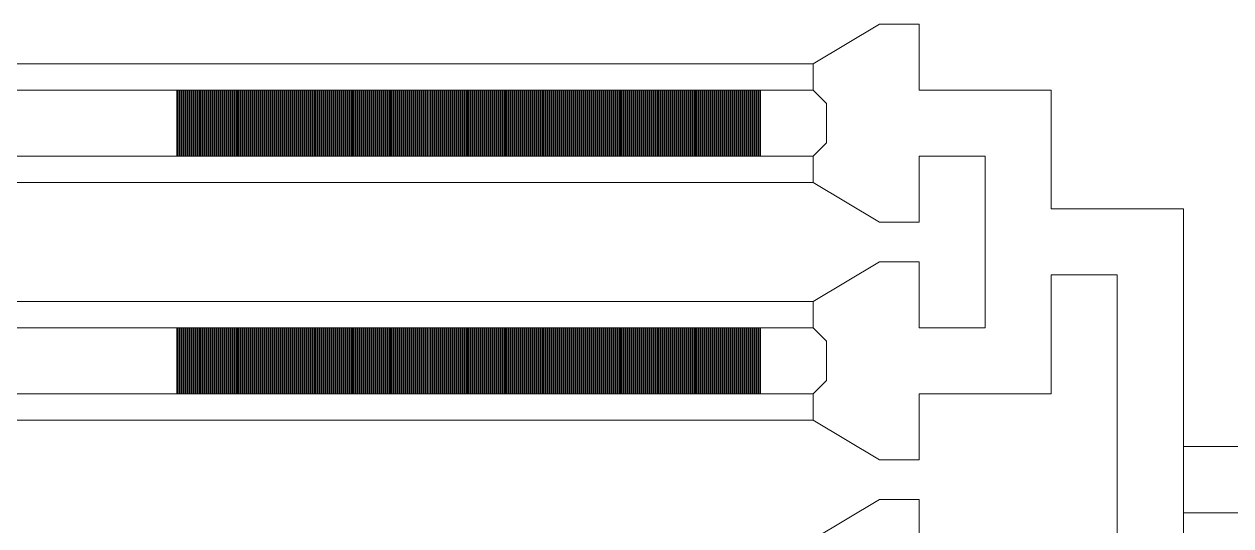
# Model space of a CAD drawing. Extents: x 1000 to 49000, y 2919 to 77300.
# Drawn here: x 32823 to 33736, y 69835 to 70215 of the extents above; entities that cross this region are included whole.
import ezdxf

# ---------------------------------------------------------------- set-up
doc = ezdxf.new("R2010")
doc.units = 13
doc.layers.add('Inner', color=4, linetype='Continuous', lineweight=0, true_color=0x00ffff)

msp = doc.modelspace()

# ---------------------------------------------------------------- linework, layer by layer
at = {"layer": 'Inner'}
for points in [[(33700, 69665), (33700, 69845), (33700, 69895), (33700, 70075), (33600, 70075), (33600, 70165), (33500, 70165), (33500, 70215), (33470, 70215), (33420, 70185)], [(33420, 70165), (33420, 70185), (31910, 70185), (31910, 70165), (33420, 70165)], [(33420, 70185), (33420, 70165), (33430, 70155), (33430, 70125), (33420, 70115), (33420, 70095), (33470, 70065), (33500, 70065), (33500, 70115), (33550, 70115), (33550, 69985), (33500, 69985), (33500, 70035), (33470, 70035), (33420, 70005), (33420, 69985), (33430, 69975), (33430, 69945), (33420, 69935), (33420, 69915), (33470, 69885), (33500, 69885), (33500, 69935), (33600, 69935), (33600, 70025), (33650, 70025), (33650, 69715)], [(32938.5, 70115), (32939, 70115), (32939, 70165), (32938.5, 70165), (32938.5, 70115)], [(32940, 70115), (32940.5, 70115), (32940.5, 70165), (32940, 70165), (32940, 70115)], [(32941.5, 70115), (32942, 70115), (32942, 70165), (32941.5, 70165), (32941.5, 70115)], [(32943, 70115), (32943.5, 70115), (32943.5, 70165), (32943, 70165), (32943, 70115)], [(32944.5, 70115), (32945, 70115), (32945, 70165), (32944.5, 70165), (32944.5, 70115)], [(32946, 70115), (32946.5, 70115), (32946.5, 70165), (32946, 70165), (32946, 70115)], [(32947.5, 70115), (32948, 70115), (32948, 70165), (32947.5, 70165), (32947.5, 70115)], [(32949, 70115), (32949.5, 70115), (32949.5, 70165), (32949, 70165), (32949, 70115)], [(32950.5, 70115), (32951, 70115), (32951, 70165), (32950.5, 70165), (32950.5, 70115)], [(32952, 70115), (32952.5, 70115), (32952.5, 70165), (32952, 70165), (32952, 70115)], [(32953.5, 70115), (32954, 70115), (32954, 70165), (32953.5, 70165), (32953.5, 70115)], [(32955, 70115), (32955.5, 70115), (32955.5, 70165), (32955, 70165), (32955, 70115)], [(32956.5, 70115), (32957, 70115), (32957, 70165), (32956.5, 70165), (32956.5, 70115)], [(32958, 70115), (32958.5, 70115), (32958.5, 70165), (32958, 70165), (32958, 70115)], [(32959.5, 70115), (32960, 70115), (32960, 70165), (32959.5, 70165), (32959.5, 70115)], [(32961, 70115), (32961.5, 70115), (32961.5, 70165), (32961, 70165), (32961, 70115)], [(32962.5, 70115), (32963, 70115), (32963, 70165), (32962.5, 70165), (32962.5, 70115)], [(32964, 70115), (32964.5, 70115), (32964.5, 70165), (32964, 70165), (32964, 70115)], [(32965.5, 70115), (32966, 70115), (32966, 70165), (32965.5, 70165), (32965.5, 70115)], [(32967, 70115), (32967.5, 70115), (32967.5, 70165), (32967, 70165), (32967, 70115)], [(32968.5, 70115), (32969, 70115), (32969, 70165), (32968.5, 70165), (32968.5, 70115)], [(32970, 70115), (32970.5, 70115), (32970.5, 70165), (32970, 70165), (32970, 70115)], [(32971.5, 70115), (32972, 70115), (32972, 70165), (32971.5, 70165), (32971.5, 70115)], [(32973, 70115), (32973.5, 70115), (32973.5, 70165), (32973, 70165), (32973, 70115)], [(32974.5, 70115), (32975, 70115), (32975, 70165), (32974.5, 70165), (32974.5, 70115)], [(32976, 70115), (32976.5, 70115), (32976.5, 70165), (32976, 70165), (32976, 70115)], [(32977.5, 70115), (32978, 70115), (32978, 70165), (32977.5, 70165), (32977.5, 70115)], [(32979, 70115), (32979.5, 70115), (32979.5, 70165), (32979, 70165), (32979, 70115)], [(32980.5, 70115), (32981, 70115), (32981, 70165), (32980.5, 70165), (32980.5, 70115)], [(32982, 70115), (32982.5, 70115), (32982.5, 70165), (32982, 70165), (32982, 70115)], [(32983.5, 70115), (32984, 70115), (32984, 70165), (32983.5, 70165), (32983.5, 70115)], [(32985, 70115), (32985.5, 70115), (32985.5, 70165), (32985, 70165), (32985, 70115)], [(32986.5, 70115), (32987, 70115), (32987, 70165), (32986.5, 70165), (32986.5, 70115)], [(32988, 70115), (32988.5, 70115), (32988.5, 70165), (32988, 70165), (32988, 70115)], [(32989.5, 70115), (32990, 70115), (32990, 70165), (32989.5, 70165), (32989.5, 70115)], [(32991, 70115), (32991.5, 70115), (32991.5, 70165), (32991, 70165), (32991, 70115)], [(32992.5, 70115), (32993, 70115), (32993, 70165), (32992.5, 70165), (32992.5, 70115)], [(32994, 70115), (32994.5, 70115), (32994.5, 70165), (32994, 70165), (32994, 70115)], [(32995.5, 70115), (32996, 70115), (32996, 70165), (32995.5, 70165), (32995.5, 70115)], [(32997, 70115), (32997.5, 70115), (32997.5, 70165), (32997, 70165), (32997, 70115)], [(32998.5, 70115), (32999, 70115), (32999, 70165), (32998.5, 70165), (32998.5, 70115)], [(33000, 70115), (33000.5, 70115), (33000.5, 70165), (33000, 70165), (33000, 70115)], [(33001.5, 70115), (33002, 70115), (33002, 70165), (33001.5, 70165), (33001.5, 70115)], [(33003, 70115), (33003.5, 70115), (33003.5, 70165), (33003, 70165), (33003, 70115)], [(33004.5, 70115), (33005, 70115), (33005, 70165), (33004.5, 70165), (33004.5, 70115)], [(33006, 70115), (33006.5, 70115), (33006.5, 70165), (33006, 70165), (33006, 70115)], [(33007.5, 70115), (33008, 70115), (33008, 70165), (33007.5, 70165), (33007.5, 70115)], [(33009, 70115), (33009.5, 70115), (33009.5, 70165), (33009, 70165), (33009, 70115)], [(33010.5, 70115), (33011, 70115), (33011, 70165), (33010.5, 70165), (33010.5, 70115)], [(33012, 70115), (33012.5, 70115), (33012.5, 70165), (33012, 70165), (33012, 70115)], [(33013.5, 70115), (33014, 70115), (33014, 70165), (33013.5, 70165), (33013.5, 70115)], [(33015, 70115), (33015.5, 70115), (33015.5, 70165), (33015, 70165), (33015, 70115)], [(33016.5, 70115), (33017, 70115), (33017, 70165), (33016.5, 70165), (33016.5, 70115)], [(33018, 70115), (33018.5, 70115), (33018.5, 70165), (33018, 70165), (33018, 70115)], [(33019.5, 70115), (33020, 70115), (33020, 70165), (33019.5, 70165), (33019.5, 70115)], [(33021, 70115), (33021.5, 70115), (33021.5, 70165), (33021, 70165), (33021, 70115)], [(33022.5, 70115), (33023, 70115), (33023, 70165), (33022.5, 70165), (33022.5, 70115)], [(33024, 70115), (33024.5, 70115), (33024.5, 70165), (33024, 70165), (33024, 70115)], [(33025.5, 70115), (33026, 70115), (33026, 70165), (33025.5, 70165), (33025.5, 70115)], [(33027, 70115), (33027.5, 70115), (33027.5, 70165), (33027, 70165), (33027, 70115)], [(33028.5, 70115), (33029, 70115), (33029, 70165), (33028.5, 70165), (33028.5, 70115)], [(33030, 70115), (33030.5, 70115), (33030.5, 70165), (33030, 70165), (33030, 70115)], [(33031.5, 70115), (33032, 70115), (33032, 70165), (33031.5, 70165), (33031.5, 70115)], [(33033, 70115), (33033.5, 70115), (33033.5, 70165), (33033, 70165), (33033, 70115)], [(33034.5, 70115), (33035, 70115), (33035, 70165), (33034.5, 70165), (33034.5, 70115)], [(33036, 70115), (33036.5, 70115), (33036.5, 70165), (33036, 70165), (33036, 70115)], [(33037.5, 70115), (33038, 70115), (33038, 70165), (33037.5, 70165), (33037.5, 70115)], [(33039, 70115), (33039.5, 70115), (33039.5, 70165), (33039, 70165), (33039, 70115)], [(33040.5, 70115), (33041, 70115), (33041, 70165), (33040.5, 70165), (33040.5, 70115)], [(33042, 70115), (33042.5, 70115), (33042.5, 70165), (33042, 70165), (33042, 70115)], [(33043.5, 70115), (33044, 70115), (33044, 70165), (33043.5, 70165), (33043.5, 70115)], [(33045, 70115), (33045.5, 70115), (33045.5, 70165), (33045, 70165), (33045, 70115)], [(33046.5, 70115), (33047, 70115), (33047, 70165), (33046.5, 70165), (33046.5, 70115)], [(33048, 70115), (33048.5, 70115), (33048.5, 70165), (33048, 70165), (33048, 70115)], [(33049.5, 70115), (33050, 70115), (33050, 70165), (33049.5, 70165), (33049.5, 70115)], [(33051, 70115), (33051.5, 70115), (33051.5, 70165), (33051, 70165), (33051, 70115)], [(33052.5, 70115), (33053, 70115), (33053, 70165), (33052.5, 70165), (33052.5, 70115)], [(33054, 70115), (33054.5, 70115), (33054.5, 70165), (33054, 70165), (33054, 70115)], [(33055.5, 70115), (33056, 70115), (33056, 70165), (33055.5, 70165), (33055.5, 70115)], [(33057, 70115), (33057.5, 70115), (33057.5, 70165), (33057, 70165), (33057, 70115)], [(33058.5, 70115), (33059, 70115), (33059, 70165), (33058.5, 70165), (33058.5, 70115)], [(33060, 70115), (33060.5, 70115), (33060.5, 70165), (33060, 70165), (33060, 70115)], [(33061.5, 70115), (33062, 70115), (33062, 70165), (33061.5, 70165), (33061.5, 70115)], [(33063, 70115), (33063.5, 70115), (33063.5, 70165), (33063, 70165), (33063, 70115)], [(33064.5, 70115), (33065, 70115), (33065, 70165), (33064.5, 70165), (33064.5, 70115)], [(33066, 70115), (33066.5, 70115), (33066.5, 70165), (33066, 70165), (33066, 70115)], [(33067.5, 70115), (33068, 70115), (33068, 70165), (33067.5, 70165), (33067.5, 70115)], [(33069, 70115), (33069.5, 70115), (33069.5, 70165), (33069, 70165), (33069, 70115)], [(33070.5, 70115), (33071, 70115), (33071, 70165), (33070.5, 70165), (33070.5, 70115)], [(33072, 70115), (33072.5, 70115), (33072.5, 70165), (33072, 70165), (33072, 70115)], [(33073.5, 70115), (33074, 70115), (33074, 70165), (33073.5, 70165), (33073.5, 70115)], [(33075, 70115), (33075.5, 70115), (33075.5, 70165), (33075, 70165), (33075, 70115)], [(33076.5, 70115), (33077, 70115), (33077, 70165), (33076.5, 70165), (33076.5, 70115)], [(33078, 70115), (33078.5, 70115), (33078.5, 70165), (33078, 70165), (33078, 70115)], [(33079.5, 70115), (33080, 70115), (33080, 70165), (33079.5, 70165), (33079.5, 70115)], [(33081, 70115), (33081.5, 70115), (33081.5, 70165), (33081, 70165), (33081, 70115)], [(33082.5, 70115), (33083, 70115), (33083, 70165), (33082.5, 70165), (33082.5, 70115)], [(33084, 70115), (33084.5, 70115), (33084.5, 70165), (33084, 70165), (33084, 70115)], [(33085.5, 70115), (33086, 70115), (33086, 70165), (33085.5, 70165), (33085.5, 70115)], [(33087, 70115), (33087.5, 70115), (33087.5, 70165), (33087, 70165), (33087, 70115)], [(33088.5, 70115), (33089, 70115), (33089, 70165), (33088.5, 70165), (33088.5, 70115)], [(33090, 70115), (33090.5, 70115), (33090.5, 70165), (33090, 70165), (33090, 70115)], [(33091.5, 70115), (33092, 70115), (33092, 70165), (33091.5, 70165), (33091.5, 70115)], [(33093, 70115), (33093.5, 70115), (33093.5, 70165), (33093, 70165), (33093, 70115)], [(33094.5, 70115), (33095, 70115), (33095, 70165), (33094.5, 70165), (33094.5, 70115)], [(33096, 70115), (33096.5, 70115), (33096.5, 70165), (33096, 70165), (33096, 70115)], [(33097.5, 70115), (33098, 70115), (33098, 70165), (33097.5, 70165), (33097.5, 70115)], [(33099, 70115), (33099.5, 70115), (33099.5, 70165), (33099, 70165), (33099, 70115)], [(33100.5, 70115), (33101, 70115), (33101, 70165), (33100.5, 70165), (33100.5, 70115)], [(33102, 70115), (33102.5, 70115), (33102.5, 70165), (33102, 70165), (33102, 70115)], [(33103.5, 70115), (33104, 70115), (33104, 70165), (33103.5, 70165), (33103.5, 70115)], [(33105, 70115), (33105.5, 70115), (33105.5, 70165), (33105, 70165), (33105, 70115)], [(33106.5, 70115), (33107, 70115), (33107, 70165), (33106.5, 70165), (33106.5, 70115)], [(33108, 70115), (33108.5, 70115), (33108.5, 70165), (33108, 70165), (33108, 70115)], [(33109.5, 70115), (33110, 70115), (33110, 70165), (33109.5, 70165), (33109.5, 70115)], [(33111, 70115), (33111.5, 70115), (33111.5, 70165), (33111, 70165), (33111, 70115)], [(33112.5, 70115), (33113, 70115), (33113, 70165), (33112.5, 70165), (33112.5, 70115)], [(33114, 70115), (33114.5, 70115), (33114.5, 70165), (33114, 70165), (33114, 70115)], [(33115.5, 70115), (33116, 70115), (33116, 70165), (33115.5, 70165), (33115.5, 70115)], [(33117, 70115), (33117.5, 70115), (33117.5, 70165), (33117, 70165), (33117, 70115)], [(33118.5, 70115), (33119, 70115), (33119, 70165), (33118.5, 70165), (33118.5, 70115)], [(33120, 70115), (33120.5, 70115), (33120.5, 70165), (33120, 70165), (33120, 70115)], [(33121.5, 70115), (33122, 70115), (33122, 70165), (33121.5, 70165), (33121.5, 70115)], [(33123, 70115), (33123.5, 70115), (33123.5, 70165), (33123, 70165), (33123, 70115)], [(33124.5, 70115), (33125, 70115), (33125, 70165), (33124.5, 70165), (33124.5, 70115)], [(33126, 70115), (33126.5, 70115), (33126.5, 70165), (33126, 70165), (33126, 70115)], [(33127.5, 70115), (33128, 70115), (33128, 70165), (33127.5, 70165), (33127.5, 70115)], [(33129, 70115), (33129.5, 70115), (33129.5, 70165), (33129, 70165), (33129, 70115)], [(33130.5, 70115), (33131, 70115), (33131, 70165), (33130.5, 70165), (33130.5, 70115)], [(33132, 70115), (33132.5, 70115), (33132.5, 70165), (33132, 70165), (33132, 70115)], [(33133.5, 70115), (33134, 70115), (33134, 70165), (33133.5, 70165), (33133.5, 70115)], [(33135, 70115), (33135.5, 70115), (33135.5, 70165), (33135, 70165), (33135, 70115)], [(33136.5, 70115), (33137, 70115), (33137, 70165), (33136.5, 70165), (33136.5, 70115)], [(33138, 70115), (33138.5, 70115), (33138.5, 70165), (33138, 70165), (33138, 70115)], [(33139.5, 70115), (33140, 70115), (33140, 70165), (33139.5, 70165), (33139.5, 70115)], [(33141, 70115), (33141.5, 70115), (33141.5, 70165), (33141, 70165), (33141, 70115)], [(33142.5, 70115), (33143, 70115), (33143, 70165), (33142.5, 70165), (33142.5, 70115)], [(33144, 70115), (33144.5, 70115), (33144.5, 70165), (33144, 70165), (33144, 70115)], [(33145.5, 70115), (33146, 70115), (33146, 70165), (33145.5, 70165), (33145.5, 70115)], [(33147, 70115), (33147.5, 70115), (33147.5, 70165), (33147, 70165), (33147, 70115)], [(33148.5, 70115), (33149, 70115), (33149, 70165), (33148.5, 70165), (33148.5, 70115)], [(33150, 70115), (33150.5, 70115), (33150.5, 70165), (33150, 70165), (33150, 70115)], [(33151.5, 70115), (33152, 70115), (33152, 70165), (33151.5, 70165), (33151.5, 70115)], [(33153, 70115), (33153.5, 70115), (33153.5, 70165), (33153, 70165), (33153, 70115)], [(33154.5, 70115), (33155, 70115), (33155, 70165), (33154.5, 70165), (33154.5, 70115)], [(33156, 70115), (33156.5, 70115), (33156.5, 70165), (33156, 70165), (33156, 70115)], [(33157.5, 70115), (33158, 70115), (33158, 70165), (33157.5, 70165), (33157.5, 70115)], [(33159, 70115), (33159.5, 70115), (33159.5, 70165), (33159, 70165), (33159, 70115)], [(33160.5, 70115), (33161, 70115), (33161, 70165), (33160.5, 70165), (33160.5, 70115)], [(33162, 70115), (33162.5, 70115), (33162.5, 70165), (33162, 70165), (33162, 70115)], [(33163.5, 70115), (33164, 70115), (33164, 70165), (33163.5, 70165), (33163.5, 70115)], [(33165, 70115), (33165.5, 70115), (33165.5, 70165), (33165, 70165), (33165, 70115)], [(33166.5, 70115), (33167, 70115), (33167, 70165), (33166.5, 70165), (33166.5, 70115)], [(33168, 70115), (33168.5, 70115), (33168.5, 70165), (33168, 70165), (33168, 70115)], [(33169.5, 70115), (33170, 70115), (33170, 70165), (33169.5, 70165), (33169.5, 70115)], [(33171, 70115), (33171.5, 70115), (33171.5, 70165), (33171, 70165), (33171, 70115)], [(33172.5, 70115), (33173, 70115), (33173, 70165), (33172.5, 70165), (33172.5, 70115)], [(33174, 70115), (33174.5, 70115), (33174.5, 70165), (33174, 70165), (33174, 70115)], [(33175.5, 70115), (33176, 70115), (33176, 70165), (33175.5, 70165), (33175.5, 70115)], [(33177, 70115), (33177.5, 70115), (33177.5, 70165), (33177, 70165), (33177, 70115)], [(33178.5, 70115), (33179, 70115), (33179, 70165), (33178.5, 70165), (33178.5, 70115)], [(33180, 70115), (33180.5, 70115), (33180.5, 70165), (33180, 70165), (33180, 70115)], [(33181.5, 70115), (33182, 70115), (33182, 70165), (33181.5, 70165), (33181.5, 70115)], [(33183, 70115), (33183.5, 70115), (33183.5, 70165), (33183, 70165), (33183, 70115)], [(33184.5, 70115), (33185, 70115), (33185, 70165), (33184.5, 70165), (33184.5, 70115)], [(33186, 70115), (33186.5, 70115), (33186.5, 70165), (33186, 70165), (33186, 70115)], [(33187.5, 70115), (33188, 70115), (33188, 70165), (33187.5, 70165), (33187.5, 70115)], [(33189, 70115), (33189.5, 70115), (33189.5, 70165), (33189, 70165), (33189, 70115)], [(33190.5, 70115), (33191, 70115), (33191, 70165), (33190.5, 70165), (33190.5, 70115)], [(33192, 70115), (33192.5, 70115), (33192.5, 70165), (33192, 70165), (33192, 70115)], [(33193.5, 70115), (33194, 70115), (33194, 70165), (33193.5, 70165), (33193.5, 70115)], [(33195, 70115), (33195.5, 70115), (33195.5, 70165), (33195, 70165), (33195, 70115)], [(33196.5, 70115), (33197, 70115), (33197, 70165), (33196.5, 70165), (33196.5, 70115)], [(33198, 70115), (33198.5, 70115), (33198.5, 70165), (33198, 70165), (33198, 70115)], [(33199.5, 70115), (33200, 70115), (33200, 70165), (33199.5, 70165), (33199.5, 70115)], [(33201, 70115), (33201.5, 70115), (33201.5, 70165), (33201, 70165), (33201, 70115)], [(33202.5, 70115), (33203, 70115), (33203, 70165), (33202.5, 70165), (33202.5, 70115)], [(33204, 70115), (33204.5, 70115), (33204.5, 70165), (33204, 70165), (33204, 70115)], [(33205.5, 70115), (33206, 70115), (33206, 70165), (33205.5, 70165), (33205.5, 70115)], [(33207, 70115), (33207.5, 70115), (33207.5, 70165), (33207, 70165), (33207, 70115)], [(33208.5, 70115), (33209, 70115), (33209, 70165), (33208.5, 70165), (33208.5, 70115)], [(33210, 70115), (33210.5, 70115), (33210.5, 70165), (33210, 70165), (33210, 70115)], [(33211.5, 70115), (33212, 70115), (33212, 70165), (33211.5, 70165), (33211.5, 70115)], [(33213, 70115), (33213.5, 70115), (33213.5, 70165), (33213, 70165), (33213, 70115)], [(33214.5, 70115), (33215, 70115), (33215, 70165), (33214.5, 70165), (33214.5, 70115)], [(33216, 70115), (33216.5, 70115), (33216.5, 70165), (33216, 70165), (33216, 70115)], [(33217.5, 70115), (33218, 70115), (33218, 70165), (33217.5, 70165), (33217.5, 70115)], [(33219, 70115), (33219.5, 70115), (33219.5, 70165), (33219, 70165), (33219, 70115)], [(33220.5, 70115), (33221, 70115), (33221, 70165), (33220.5, 70165), (33220.5, 70115)], [(33222, 70115), (33222.5, 70115), (33222.5, 70165), (33222, 70165), (33222, 70115)], [(33223.5, 70115), (33224, 70115), (33224, 70165), (33223.5, 70165), (33223.5, 70115)], [(33225, 70115), (33225.5, 70115), (33225.5, 70165), (33225, 70165), (33225, 70115)], [(33226.5, 70115), (33227, 70115), (33227, 70165), (33226.5, 70165), (33226.5, 70115)], [(33228, 70115), (33228.5, 70115), (33228.5, 70165), (33228, 70165), (33228, 70115)], [(33229.5, 70115), (33230, 70115), (33230, 70165), (33229.5, 70165), (33229.5, 70115)], [(33231, 70115), (33231.5, 70115), (33231.5, 70165), (33231, 70165), (33231, 70115)], [(33232.5, 70115), (33233, 70115), (33233, 70165), (33232.5, 70165), (33232.5, 70115)], [(33234, 70115), (33234.5, 70115), (33234.5, 70165), (33234, 70165), (33234, 70115)], [(33235.5, 70115), (33236, 70115), (33236, 70165), (33235.5, 70165), (33235.5, 70115)], [(33237, 70115), (33237.5, 70115), (33237.5, 70165), (33237, 70165), (33237, 70115)], [(33238.5, 70115), (33239, 70115), (33239, 70165), (33238.5, 70165), (33238.5, 70115)], [(33240, 70115), (33240.5, 70115), (33240.5, 70165), (33240, 70165), (33240, 70115)], [(33241.5, 70115), (33242, 70115), (33242, 70165), (33241.5, 70165), (33241.5, 70115)], [(33243, 70115), (33243.5, 70115), (33243.5, 70165), (33243, 70165), (33243, 70115)], [(33244.5, 70115), (33245, 70115), (33245, 70165), (33244.5, 70165), (33244.5, 70115)], [(33246, 70115), (33246.5, 70115), (33246.5, 70165), (33246, 70165), (33246, 70115)], [(33247.5, 70115), (33248, 70115), (33248, 70165), (33247.5, 70165), (33247.5, 70115)], [(33249, 70115), (33249.5, 70115), (33249.5, 70165), (33249, 70165), (33249, 70115)], [(33250.5, 70115), (33251, 70115), (33251, 70165), (33250.5, 70165), (33250.5, 70115)], [(33252, 70115), (33252.5, 70115), (33252.5, 70165), (33252, 70165), (33252, 70115)], [(33253.5, 70115), (33254, 70115), (33254, 70165), (33253.5, 70165), (33253.5, 70115)], [(33255, 70115), (33255.5, 70115), (33255.5, 70165), (33255, 70165), (33255, 70115)], [(33256.5, 70115), (33257, 70115), (33257, 70165), (33256.5, 70165), (33256.5, 70115)], [(33258, 70115), (33258.5, 70115), (33258.5, 70165), (33258, 70165), (33258, 70115)], [(33259.5, 70115), (33260, 70115), (33260, 70165), (33259.5, 70165), (33259.5, 70115)], [(33261, 70115), (33261.5, 70115), (33261.5, 70165), (33261, 70165), (33261, 70115)], [(33262.5, 70115), (33263, 70115), (33263, 70165), (33262.5, 70165), (33262.5, 70115)], [(33264, 70115), (33264.5, 70115), (33264.5, 70165), (33264, 70165), (33264, 70115)], [(33265.5, 70115), (33266, 70115), (33266, 70165), (33265.5, 70165), (33265.5, 70115)], [(33267, 70115), (33267.5, 70115), (33267.5, 70165), (33267, 70165), (33267, 70115)], [(33268.5, 70115), (33269, 70115), (33269, 70165), (33268.5, 70165), (33268.5, 70115)], [(33270, 70115), (33270.5, 70115), (33270.5, 70165), (33270, 70165), (33270, 70115)], [(33271.5, 70115), (33272, 70115), (33272, 70165), (33271.5, 70165), (33271.5, 70115)], [(33273, 70115), (33273.5, 70115), (33273.5, 70165), (33273, 70165), (33273, 70115)], [(33274.5, 70115), (33275, 70115), (33275, 70165), (33274.5, 70165), (33274.5, 70115)], [(33276, 70115), (33276.5, 70115), (33276.5, 70165), (33276, 70165), (33276, 70115)], [(33277.5, 70115), (33278, 70115), (33278, 70165), (33277.5, 70165), (33277.5, 70115)], [(33279, 70115), (33279.5, 70115), (33279.5, 70165), (33279, 70165), (33279, 70115)], [(33280.5, 70115), (33281, 70115), (33281, 70165), (33280.5, 70165), (33280.5, 70115)], [(33282, 70115), (33282.5, 70115), (33282.5, 70165), (33282, 70165), (33282, 70115)], [(33283.5, 70115), (33284, 70115), (33284, 70165), (33283.5, 70165), (33283.5, 70115)], [(33285, 70115), (33285.5, 70115), (33285.5, 70165), (33285, 70165), (33285, 70115)], [(33286.5, 70115), (33287, 70115), (33287, 70165), (33286.5, 70165), (33286.5, 70115)], [(33288, 70115), (33288.5, 70115), (33288.5, 70165), (33288, 70165), (33288, 70115)], [(33289.5, 70115), (33290, 70115), (33290, 70165), (33289.5, 70165), (33289.5, 70115)], [(33291, 70115), (33291.5, 70115), (33291.5, 70165), (33291, 70165), (33291, 70115)], [(33292.5, 70115), (33293, 70115), (33293, 70165), (33292.5, 70165), (33292.5, 70115)], [(33294, 70115), (33294.5, 70115), (33294.5, 70165), (33294, 70165), (33294, 70115)], [(33295.5, 70115), (33296, 70115), (33296, 70165), (33295.5, 70165), (33295.5, 70115)], [(33297, 70115), (33297.5, 70115), (33297.5, 70165), (33297, 70165), (33297, 70115)], [(33298.5, 70115), (33299, 70115), (33299, 70165), (33298.5, 70165), (33298.5, 70115)], [(33300, 70115), (33300.5, 70115), (33300.5, 70165), (33300, 70165), (33300, 70115)], [(33301.5, 70115), (33302, 70115), (33302, 70165), (33301.5, 70165), (33301.5, 70115)], [(33303, 70115), (33303.5, 70115), (33303.5, 70165), (33303, 70165), (33303, 70115)], [(33304.5, 70115), (33305, 70115), (33305, 70165), (33304.5, 70165), (33304.5, 70115)], [(33306, 70115), (33306.5, 70115), (33306.5, 70165), (33306, 70165), (33306, 70115)], [(33307.5, 70115), (33308, 70115), (33308, 70165), (33307.5, 70165), (33307.5, 70115)], [(33309, 70115), (33309.5, 70115), (33309.5, 70165), (33309, 70165), (33309, 70115)], [(33310.5, 70115), (33311, 70115), (33311, 70165), (33310.5, 70165), (33310.5, 70115)], [(33312, 70115), (33312.5, 70115), (33312.5, 70165), (33312, 70165), (33312, 70115)], [(33313.5, 70115), (33314, 70115), (33314, 70165), (33313.5, 70165), (33313.5, 70115)], [(33315, 70115), (33315.5, 70115), (33315.5, 70165), (33315, 70165), (33315, 70115)], [(33316.5, 70115), (33317, 70115), (33317, 70165), (33316.5, 70165), (33316.5, 70115)], [(33318, 70115), (33318.5, 70115), (33318.5, 70165), (33318, 70165), (33318, 70115)], [(33319.5, 70115), (33320, 70115), (33320, 70165), (33319.5, 70165), (33319.5, 70115)], [(33321, 70115), (33321.5, 70115), (33321.5, 70165), (33321, 70165), (33321, 70115)], [(33322.5, 70115), (33323, 70115), (33323, 70165), (33322.5, 70165), (33322.5, 70115)], [(33324, 70115), (33324.5, 70115), (33324.5, 70165), (33324, 70165), (33324, 70115)], [(33325.5, 70115), (33326, 70115), (33326, 70165), (33325.5, 70165), (33325.5, 70115)], [(33327, 70115), (33327.5, 70115), (33327.5, 70165), (33327, 70165), (33327, 70115)], [(33328.5, 70115), (33329, 70115), (33329, 70165), (33328.5, 70165), (33328.5, 70115)], [(33330, 70115), (33330.5, 70115), (33330.5, 70165), (33330, 70165), (33330, 70115)], [(33331.5, 70115), (33332, 70115), (33332, 70165), (33331.5, 70165), (33331.5, 70115)], [(33333, 70115), (33333.5, 70115), (33333.5, 70165), (33333, 70165), (33333, 70115)], [(33334.5, 70115), (33335, 70115), (33335, 70165), (33334.5, 70165), (33334.5, 70115)], [(33336, 70115), (33336.5, 70115), (33336.5, 70165), (33336, 70165), (33336, 70115)], [(33337.5, 70115), (33338, 70115), (33338, 70165), (33337.5, 70165), (33337.5, 70115)], [(33339, 70115), (33339.5, 70115), (33339.5, 70165), (33339, 70165), (33339, 70115)], [(33340.5, 70115), (33341, 70115), (33341, 70165), (33340.5, 70165), (33340.5, 70115)], [(33342, 70115), (33342.5, 70115), (33342.5, 70165), (33342, 70165), (33342, 70115)], [(33343.5, 70115), (33344, 70115), (33344, 70165), (33343.5, 70165), (33343.5, 70115)], [(33345, 70115), (33345.5, 70115), (33345.5, 70165), (33345, 70165), (33345, 70115)], [(33346.5, 70115), (33347, 70115), (33347, 70165), (33346.5, 70165), (33346.5, 70115)], [(33348, 70115), (33348.5, 70115), (33348.5, 70165), (33348, 70165), (33348, 70115)], [(33349.5, 70115), (33350, 70115), (33350, 70165), (33349.5, 70165), (33349.5, 70115)], [(33351, 70115), (33351.5, 70115), (33351.5, 70165), (33351, 70165), (33351, 70115)], [(33352.5, 70115), (33353, 70115), (33353, 70165), (33352.5, 70165), (33352.5, 70115)], [(33354, 70115), (33354.5, 70115), (33354.5, 70165), (33354, 70165), (33354, 70115)], [(33355.5, 70115), (33356, 70115), (33356, 70165), (33355.5, 70165), (33355.5, 70115)], [(33357, 70115), (33357.5, 70115), (33357.5, 70165), (33357, 70165), (33357, 70115)], [(33358.5, 70115), (33359, 70115), (33359, 70165), (33358.5, 70165), (33358.5, 70115)], [(33360, 70115), (33360.5, 70115), (33360.5, 70165), (33360, 70165), (33360, 70115)], [(33361.5, 70115), (33362, 70115), (33362, 70165), (33361.5, 70165), (33361.5, 70115)], [(33363, 70115), (33363.5, 70115), (33363.5, 70165), (33363, 70165), (33363, 70115)], [(33364.5, 70115), (33365, 70115), (33365, 70165), (33364.5, 70165), (33364.5, 70115)], [(33366, 70115), (33366.5, 70115), (33366.5, 70165), (33366, 70165), (33366, 70115)], [(33367.5, 70115), (33368, 70115), (33368, 70165), (33367.5, 70165), (33367.5, 70115)], [(33369, 70115), (33369.5, 70115), (33369.5, 70165), (33369, 70165), (33369, 70115)], [(33370.5, 70115), (33371, 70115), (33371, 70165), (33370.5, 70165), (33370.5, 70115)], [(33372, 70115), (33372.5, 70115), (33372.5, 70165), (33372, 70165), (33372, 70115)], [(33373.5, 70115), (33374, 70115), (33374, 70165), (33373.5, 70165), (33373.5, 70115)], [(33375, 70115), (33375.5, 70115), (33375.5, 70165), (33375, 70165), (33375, 70115)], [(33376.5, 70115), (33377, 70115), (33377, 70165), (33376.5, 70165), (33376.5, 70115)], [(33378, 70115), (33378.5, 70115), (33378.5, 70165), (33378, 70165), (33378, 70115)], [(33379.5, 70115), (33380, 70115), (33380, 70165), (33379.5, 70165), (33379.5, 70115)], [(33420, 70115), (33420, 70095), (31910, 70095), (31910, 70115), (33420, 70115)], [(33420, 69985), (33420, 70005), (31910, 70005), (31910, 69985), (33420, 69985)], [(32938.5, 69935), (32939, 69935), (32939, 69985), (32938.5, 69985), (32938.5, 69935)], [(32940, 69935), (32940.5, 69935), (32940.5, 69985), (32940, 69985), (32940, 69935)], [(32941.5, 69935), (32942, 69935), (32942, 69985), (32941.5, 69985), (32941.5, 69935)], [(32943, 69935), (32943.5, 69935), (32943.5, 69985), (32943, 69985), (32943, 69935)], [(32944.5, 69935), (32945, 69935), (32945, 69985), (32944.5, 69985), (32944.5, 69935)], [(32946, 69935), (32946.5, 69935), (32946.5, 69985), (32946, 69985), (32946, 69935)], [(32947.5, 69935), (32948, 69935), (32948, 69985), (32947.5, 69985), (32947.5, 69935)], [(32949, 69935), (32949.5, 69935), (32949.5, 69985), (32949, 69985), (32949, 69935)], [(32950.5, 69935), (32951, 69935), (32951, 69985), (32950.5, 69985), (32950.5, 69935)], [(32952, 69935), (32952.5, 69935), (32952.5, 69985), (32952, 69985), (32952, 69935)], [(32953.5, 69935), (32954, 69935), (32954, 69985), (32953.5, 69985), (32953.5, 69935)], [(32955, 69935), (32955.5, 69935), (32955.5, 69985), (32955, 69985), (32955, 69935)], [(32956.5, 69935), (32957, 69935), (32957, 69985), (32956.5, 69985), (32956.5, 69935)], [(32958, 69935), (32958.5, 69935), (32958.5, 69985), (32958, 69985), (32958, 69935)], [(32959.5, 69935), (32960, 69935), (32960, 69985), (32959.5, 69985), (32959.5, 69935)], [(32961, 69935), (32961.5, 69935), (32961.5, 69985), (32961, 69985), (32961, 69935)], [(32962.5, 69935), (32963, 69935), (32963, 69985), (32962.5, 69985), (32962.5, 69935)], [(32964, 69935), (32964.5, 69935), (32964.5, 69985), (32964, 69985), (32964, 69935)], [(32965.5, 69935), (32966, 69935), (32966, 69985), (32965.5, 69985), (32965.5, 69935)], [(32967, 69935), (32967.5, 69935), (32967.5, 69985), (32967, 69985), (32967, 69935)], [(32968.5, 69935), (32969, 69935), (32969, 69985), (32968.5, 69985), (32968.5, 69935)], [(32970, 69935), (32970.5, 69935), (32970.5, 69985), (32970, 69985), (32970, 69935)], [(32971.5, 69935), (32972, 69935), (32972, 69985), (32971.5, 69985), (32971.5, 69935)], [(32973, 69935), (32973.5, 69935), (32973.5, 69985), (32973, 69985), (32973, 69935)], [(32974.5, 69935), (32975, 69935), (32975, 69985), (32974.5, 69985), (32974.5, 69935)], [(32976, 69935), (32976.5, 69935), (32976.5, 69985), (32976, 69985), (32976, 69935)], [(32977.5, 69935), (32978, 69935), (32978, 69985), (32977.5, 69985), (32977.5, 69935)], [(32979, 69935), (32979.5, 69935), (32979.5, 69985), (32979, 69985), (32979, 69935)], [(32980.5, 69935), (32981, 69935), (32981, 69985), (32980.5, 69985), (32980.5, 69935)], [(32982, 69935), (32982.5, 69935), (32982.5, 69985), (32982, 69985), (32982, 69935)], [(32983.5, 69935), (32984, 69935), (32984, 69985), (32983.5, 69985), (32983.5, 69935)], [(32985, 69935), (32985.5, 69935), (32985.5, 69985), (32985, 69985), (32985, 69935)], [(32986.5, 69935), (32987, 69935), (32987, 69985), (32986.5, 69985), (32986.5, 69935)], [(32988, 69935), (32988.5, 69935), (32988.5, 69985), (32988, 69985), (32988, 69935)], [(32989.5, 69935), (32990, 69935), (32990, 69985), (32989.5, 69985), (32989.5, 69935)], [(32991, 69935), (32991.5, 69935), (32991.5, 69985), (32991, 69985), (32991, 69935)], [(32992.5, 69935), (32993, 69935), (32993, 69985), (32992.5, 69985), (32992.5, 69935)], [(32994, 69935), (32994.5, 69935), (32994.5, 69985), (32994, 69985), (32994, 69935)], [(32995.5, 69935), (32996, 69935), (32996, 69985), (32995.5, 69985), (32995.5, 69935)], [(32997, 69935), (32997.5, 69935), (32997.5, 69985), (32997, 69985), (32997, 69935)], [(32998.5, 69935), (32999, 69935), (32999, 69985), (32998.5, 69985), (32998.5, 69935)], [(33000, 69935), (33000.5, 69935), (33000.5, 69985), (33000, 69985), (33000, 69935)], [(33001.5, 69935), (33002, 69935), (33002, 69985), (33001.5, 69985), (33001.5, 69935)], [(33003, 69935), (33003.5, 69935), (33003.5, 69985), (33003, 69985), (33003, 69935)], [(33004.5, 69935), (33005, 69935), (33005, 69985), (33004.5, 69985), (33004.5, 69935)], [(33006, 69935), (33006.5, 69935), (33006.5, 69985), (33006, 69985), (33006, 69935)], [(33007.5, 69935), (33008, 69935), (33008, 69985), (33007.5, 69985), (33007.5, 69935)], [(33009, 69935), (33009.5, 69935), (33009.5, 69985), (33009, 69985), (33009, 69935)], [(33010.5, 69935), (33011, 69935), (33011, 69985), (33010.5, 69985), (33010.5, 69935)], [(33012, 69935), (33012.5, 69935), (33012.5, 69985), (33012, 69985), (33012, 69935)], [(33013.5, 69935), (33014, 69935), (33014, 69985), (33013.5, 69985), (33013.5, 69935)], [(33015, 69935), (33015.5, 69935), (33015.5, 69985), (33015, 69985), (33015, 69935)], [(33016.5, 69935), (33017, 69935), (33017, 69985), (33016.5, 69985), (33016.5, 69935)], [(33018, 69935), (33018.5, 69935), (33018.5, 69985), (33018, 69985), (33018, 69935)], [(33019.5, 69935), (33020, 69935), (33020, 69985), (33019.5, 69985), (33019.5, 69935)], [(33021, 69935), (33021.5, 69935), (33021.5, 69985), (33021, 69985), (33021, 69935)], [(33022.5, 69935), (33023, 69935), (33023, 69985), (33022.5, 69985), (33022.5, 69935)], [(33024, 69935), (33024.5, 69935), (33024.5, 69985), (33024, 69985), (33024, 69935)], [(33025.5, 69935), (33026, 69935), (33026, 69985), (33025.5, 69985), (33025.5, 69935)], [(33027, 69935), (33027.5, 69935), (33027.5, 69985), (33027, 69985), (33027, 69935)], [(33028.5, 69935), (33029, 69935), (33029, 69985), (33028.5, 69985), (33028.5, 69935)], [(33030, 69935), (33030.5, 69935), (33030.5, 69985), (33030, 69985), (33030, 69935)], [(33031.5, 69935), (33032, 69935), (33032, 69985), (33031.5, 69985), (33031.5, 69935)], [(33033, 69935), (33033.5, 69935), (33033.5, 69985), (33033, 69985), (33033, 69935)], [(33034.5, 69935), (33035, 69935), (33035, 69985), (33034.5, 69985), (33034.5, 69935)], [(33036, 69935), (33036.5, 69935), (33036.5, 69985), (33036, 69985), (33036, 69935)], [(33037.5, 69935), (33038, 69935), (33038, 69985), (33037.5, 69985), (33037.5, 69935)], [(33039, 69935), (33039.5, 69935), (33039.5, 69985), (33039, 69985), (33039, 69935)], [(33040.5, 69935), (33041, 69935), (33041, 69985), (33040.5, 69985), (33040.5, 69935)], [(33042, 69935), (33042.5, 69935), (33042.5, 69985), (33042, 69985), (33042, 69935)], [(33043.5, 69935), (33044, 69935), (33044, 69985), (33043.5, 69985), (33043.5, 69935)], [(33045, 69935), (33045.5, 69935), (33045.5, 69985), (33045, 69985), (33045, 69935)], [(33046.5, 69935), (33047, 69935), (33047, 69985), (33046.5, 69985), (33046.5, 69935)], [(33048, 69935), (33048.5, 69935), (33048.5, 69985), (33048, 69985), (33048, 69935)], [(33049.5, 69935), (33050, 69935), (33050, 69985), (33049.5, 69985), (33049.5, 69935)], [(33051, 69935), (33051.5, 69935), (33051.5, 69985), (33051, 69985), (33051, 69935)], [(33052.5, 69935), (33053, 69935), (33053, 69985), (33052.5, 69985), (33052.5, 69935)], [(33054, 69935), (33054.5, 69935), (33054.5, 69985), (33054, 69985), (33054, 69935)], [(33055.5, 69935), (33056, 69935), (33056, 69985), (33055.5, 69985), (33055.5, 69935)], [(33057, 69935), (33057.5, 69935), (33057.5, 69985), (33057, 69985), (33057, 69935)], [(33058.5, 69935), (33059, 69935), (33059, 69985), (33058.5, 69985), (33058.5, 69935)], [(33060, 69935), (33060.5, 69935), (33060.5, 69985), (33060, 69985), (33060, 69935)], [(33061.5, 69935), (33062, 69935), (33062, 69985), (33061.5, 69985), (33061.5, 69935)], [(33063, 69935), (33063.5, 69935), (33063.5, 69985), (33063, 69985), (33063, 69935)], [(33064.5, 69935), (33065, 69935), (33065, 69985), (33064.5, 69985), (33064.5, 69935)], [(33066, 69935), (33066.5, 69935), (33066.5, 69985), (33066, 69985), (33066, 69935)], [(33067.5, 69935), (33068, 69935), (33068, 69985), (33067.5, 69985), (33067.5, 69935)], [(33069, 69935), (33069.5, 69935), (33069.5, 69985), (33069, 69985), (33069, 69935)], [(33070.5, 69935), (33071, 69935), (33071, 69985), (33070.5, 69985), (33070.5, 69935)], [(33072, 69935), (33072.5, 69935), (33072.5, 69985), (33072, 69985), (33072, 69935)], [(33073.5, 69935), (33074, 69935), (33074, 69985), (33073.5, 69985), (33073.5, 69935)], [(33075, 69935), (33075.5, 69935), (33075.5, 69985), (33075, 69985), (33075, 69935)], [(33076.5, 69935), (33077, 69935), (33077, 69985), (33076.5, 69985), (33076.5, 69935)], [(33078, 69935), (33078.5, 69935), (33078.5, 69985), (33078, 69985), (33078, 69935)], [(33079.5, 69935), (33080, 69935), (33080, 69985), (33079.5, 69985), (33079.5, 69935)], [(33081, 69935), (33081.5, 69935), (33081.5, 69985), (33081, 69985), (33081, 69935)], [(33082.5, 69935), (33083, 69935), (33083, 69985), (33082.5, 69985), (33082.5, 69935)], [(33084, 69935), (33084.5, 69935), (33084.5, 69985), (33084, 69985), (33084, 69935)], [(33085.5, 69935), (33086, 69935), (33086, 69985), (33085.5, 69985), (33085.5, 69935)], [(33087, 69935), (33087.5, 69935), (33087.5, 69985), (33087, 69985), (33087, 69935)], [(33088.5, 69935), (33089, 69935), (33089, 69985), (33088.5, 69985), (33088.5, 69935)], [(33090, 69935), (33090.5, 69935), (33090.5, 69985), (33090, 69985), (33090, 69935)], [(33091.5, 69935), (33092, 69935), (33092, 69985), (33091.5, 69985), (33091.5, 69935)], [(33093, 69935), (33093.5, 69935), (33093.5, 69985), (33093, 69985), (33093, 69935)], [(33094.5, 69935), (33095, 69935), (33095, 69985), (33094.5, 69985), (33094.5, 69935)], [(33096, 69935), (33096.5, 69935), (33096.5, 69985), (33096, 69985), (33096, 69935)], [(33097.5, 69935), (33098, 69935), (33098, 69985), (33097.5, 69985), (33097.5, 69935)], [(33099, 69935), (33099.5, 69935), (33099.5, 69985), (33099, 69985), (33099, 69935)], [(33100.5, 69935), (33101, 69935), (33101, 69985), (33100.5, 69985), (33100.5, 69935)], [(33102, 69935), (33102.5, 69935), (33102.5, 69985), (33102, 69985), (33102, 69935)], [(33103.5, 69935), (33104, 69935), (33104, 69985), (33103.5, 69985), (33103.5, 69935)], [(33105, 69935), (33105.5, 69935), (33105.5, 69985), (33105, 69985), (33105, 69935)], [(33106.5, 69935), (33107, 69935), (33107, 69985), (33106.5, 69985), (33106.5, 69935)], [(33108, 69935), (33108.5, 69935), (33108.5, 69985), (33108, 69985), (33108, 69935)], [(33109.5, 69935), (33110, 69935), (33110, 69985), (33109.5, 69985), (33109.5, 69935)], [(33111, 69935), (33111.5, 69935), (33111.5, 69985), (33111, 69985), (33111, 69935)], [(33112.5, 69935), (33113, 69935), (33113, 69985), (33112.5, 69985), (33112.5, 69935)], [(33114, 69935), (33114.5, 69935), (33114.5, 69985), (33114, 69985), (33114, 69935)], [(33115.5, 69935), (33116, 69935), (33116, 69985), (33115.5, 69985), (33115.5, 69935)], [(33117, 69935), (33117.5, 69935), (33117.5, 69985), (33117, 69985), (33117, 69935)], [(33118.5, 69935), (33119, 69935), (33119, 69985), (33118.5, 69985), (33118.5, 69935)], [(33120, 69935), (33120.5, 69935), (33120.5, 69985), (33120, 69985), (33120, 69935)], [(33121.5, 69935), (33122, 69935), (33122, 69985), (33121.5, 69985), (33121.5, 69935)], [(33123, 69935), (33123.5, 69935), (33123.5, 69985), (33123, 69985), (33123, 69935)], [(33124.5, 69935), (33125, 69935), (33125, 69985), (33124.5, 69985), (33124.5, 69935)], [(33126, 69935), (33126.5, 69935), (33126.5, 69985), (33126, 69985), (33126, 69935)], [(33127.5, 69935), (33128, 69935), (33128, 69985), (33127.5, 69985), (33127.5, 69935)], [(33129, 69935), (33129.5, 69935), (33129.5, 69985), (33129, 69985), (33129, 69935)], [(33130.5, 69935), (33131, 69935), (33131, 69985), (33130.5, 69985), (33130.5, 69935)], [(33132, 69935), (33132.5, 69935), (33132.5, 69985), (33132, 69985), (33132, 69935)], [(33133.5, 69935), (33134, 69935), (33134, 69985), (33133.5, 69985), (33133.5, 69935)], [(33135, 69935), (33135.5, 69935), (33135.5, 69985), (33135, 69985), (33135, 69935)], [(33136.5, 69935), (33137, 69935), (33137, 69985), (33136.5, 69985), (33136.5, 69935)], [(33138, 69935), (33138.5, 69935), (33138.5, 69985), (33138, 69985), (33138, 69935)], [(33139.5, 69935), (33140, 69935), (33140, 69985), (33139.5, 69985), (33139.5, 69935)], [(33141, 69935), (33141.5, 69935), (33141.5, 69985), (33141, 69985), (33141, 69935)], [(33142.5, 69935), (33143, 69935), (33143, 69985), (33142.5, 69985), (33142.5, 69935)], [(33144, 69935), (33144.5, 69935), (33144.5, 69985), (33144, 69985), (33144, 69935)], [(33145.5, 69935), (33146, 69935), (33146, 69985), (33145.5, 69985), (33145.5, 69935)], [(33147, 69935), (33147.5, 69935), (33147.5, 69985), (33147, 69985), (33147, 69935)], [(33148.5, 69935), (33149, 69935), (33149, 69985), (33148.5, 69985), (33148.5, 69935)], [(33150, 69935), (33150.5, 69935), (33150.5, 69985), (33150, 69985), (33150, 69935)], [(33151.5, 69935), (33152, 69935), (33152, 69985), (33151.5, 69985), (33151.5, 69935)], [(33153, 69935), (33153.5, 69935), (33153.5, 69985), (33153, 69985), (33153, 69935)], [(33154.5, 69935), (33155, 69935), (33155, 69985), (33154.5, 69985), (33154.5, 69935)], [(33156, 69935), (33156.5, 69935), (33156.5, 69985), (33156, 69985), (33156, 69935)], [(33157.5, 69935), (33158, 69935), (33158, 69985), (33157.5, 69985), (33157.5, 69935)], [(33159, 69935), (33159.5, 69935), (33159.5, 69985), (33159, 69985), (33159, 69935)], [(33160.5, 69935), (33161, 69935), (33161, 69985), (33160.5, 69985), (33160.5, 69935)], [(33162, 69935), (33162.5, 69935), (33162.5, 69985), (33162, 69985), (33162, 69935)], [(33163.5, 69935), (33164, 69935), (33164, 69985), (33163.5, 69985), (33163.5, 69935)], [(33165, 69935), (33165.5, 69935), (33165.5, 69985), (33165, 69985), (33165, 69935)], [(33166.5, 69935), (33167, 69935), (33167, 69985), (33166.5, 69985), (33166.5, 69935)], [(33168, 69935), (33168.5, 69935), (33168.5, 69985), (33168, 69985), (33168, 69935)], [(33169.5, 69935), (33170, 69935), (33170, 69985), (33169.5, 69985), (33169.5, 69935)], [(33171, 69935), (33171.5, 69935), (33171.5, 69985), (33171, 69985), (33171, 69935)], [(33172.5, 69935), (33173, 69935), (33173, 69985), (33172.5, 69985), (33172.5, 69935)], [(33174, 69935), (33174.5, 69935), (33174.5, 69985), (33174, 69985), (33174, 69935)], [(33175.5, 69935), (33176, 69935), (33176, 69985), (33175.5, 69985), (33175.5, 69935)], [(33177, 69935), (33177.5, 69935), (33177.5, 69985), (33177, 69985), (33177, 69935)], [(33178.5, 69935), (33179, 69935), (33179, 69985), (33178.5, 69985), (33178.5, 69935)], [(33180, 69935), (33180.5, 69935), (33180.5, 69985), (33180, 69985), (33180, 69935)], [(33181.5, 69935), (33182, 69935), (33182, 69985), (33181.5, 69985), (33181.5, 69935)], [(33183, 69935), (33183.5, 69935), (33183.5, 69985), (33183, 69985), (33183, 69935)], [(33184.5, 69935), (33185, 69935), (33185, 69985), (33184.5, 69985), (33184.5, 69935)], [(33186, 69935), (33186.5, 69935), (33186.5, 69985), (33186, 69985), (33186, 69935)], [(33187.5, 69935), (33188, 69935), (33188, 69985), (33187.5, 69985), (33187.5, 69935)], [(33189, 69935), (33189.5, 69935), (33189.5, 69985), (33189, 69985), (33189, 69935)], [(33190.5, 69935), (33191, 69935), (33191, 69985), (33190.5, 69985), (33190.5, 69935)], [(33192, 69935), (33192.5, 69935), (33192.5, 69985), (33192, 69985), (33192, 69935)], [(33193.5, 69935), (33194, 69935), (33194, 69985), (33193.5, 69985), (33193.5, 69935)], [(33195, 69935), (33195.5, 69935), (33195.5, 69985), (33195, 69985), (33195, 69935)], [(33196.5, 69935), (33197, 69935), (33197, 69985), (33196.5, 69985), (33196.5, 69935)], [(33198, 69935), (33198.5, 69935), (33198.5, 69985), (33198, 69985), (33198, 69935)], [(33199.5, 69935), (33200, 69935), (33200, 69985), (33199.5, 69985), (33199.5, 69935)], [(33201, 69935), (33201.5, 69935), (33201.5, 69985), (33201, 69985), (33201, 69935)], [(33202.5, 69935), (33203, 69935), (33203, 69985), (33202.5, 69985), (33202.5, 69935)], [(33204, 69935), (33204.5, 69935), (33204.5, 69985), (33204, 69985), (33204, 69935)], [(33205.5, 69935), (33206, 69935), (33206, 69985), (33205.5, 69985), (33205.5, 69935)], [(33207, 69935), (33207.5, 69935), (33207.5, 69985), (33207, 69985), (33207, 69935)], [(33208.5, 69935), (33209, 69935), (33209, 69985), (33208.5, 69985), (33208.5, 69935)], [(33210, 69935), (33210.5, 69935), (33210.5, 69985), (33210, 69985), (33210, 69935)], [(33211.5, 69935), (33212, 69935), (33212, 69985), (33211.5, 69985), (33211.5, 69935)], [(33213, 69935), (33213.5, 69935), (33213.5, 69985), (33213, 69985), (33213, 69935)], [(33214.5, 69935), (33215, 69935), (33215, 69985), (33214.5, 69985), (33214.5, 69935)], [(33216, 69935), (33216.5, 69935), (33216.5, 69985), (33216, 69985), (33216, 69935)], [(33217.5, 69935), (33218, 69935), (33218, 69985), (33217.5, 69985), (33217.5, 69935)], [(33219, 69935), (33219.5, 69935), (33219.5, 69985), (33219, 69985), (33219, 69935)], [(33220.5, 69935), (33221, 69935), (33221, 69985), (33220.5, 69985), (33220.5, 69935)], [(33222, 69935), (33222.5, 69935), (33222.5, 69985), (33222, 69985), (33222, 69935)], [(33223.5, 69935), (33224, 69935), (33224, 69985), (33223.5, 69985), (33223.5, 69935)], [(33225, 69935), (33225.5, 69935), (33225.5, 69985), (33225, 69985), (33225, 69935)], [(33226.5, 69935), (33227, 69935), (33227, 69985), (33226.5, 69985), (33226.5, 69935)], [(33228, 69935), (33228.5, 69935), (33228.5, 69985), (33228, 69985), (33228, 69935)], [(33229.5, 69935), (33230, 69935), (33230, 69985), (33229.5, 69985), (33229.5, 69935)], [(33231, 69935), (33231.5, 69935), (33231.5, 69985), (33231, 69985), (33231, 69935)], [(33232.5, 69935), (33233, 69935), (33233, 69985), (33232.5, 69985), (33232.5, 69935)], [(33234, 69935), (33234.5, 69935), (33234.5, 69985), (33234, 69985), (33234, 69935)], [(33235.5, 69935), (33236, 69935), (33236, 69985), (33235.5, 69985), (33235.5, 69935)], [(33237, 69935), (33237.5, 69935), (33237.5, 69985), (33237, 69985), (33237, 69935)], [(33238.5, 69935), (33239, 69935), (33239, 69985), (33238.5, 69985), (33238.5, 69935)], [(33240, 69935), (33240.5, 69935), (33240.5, 69985), (33240, 69985), (33240, 69935)], [(33241.5, 69935), (33242, 69935), (33242, 69985), (33241.5, 69985), (33241.5, 69935)], [(33243, 69935), (33243.5, 69935), (33243.5, 69985), (33243, 69985), (33243, 69935)], [(33244.5, 69935), (33245, 69935), (33245, 69985), (33244.5, 69985), (33244.5, 69935)], [(33246, 69935), (33246.5, 69935), (33246.5, 69985), (33246, 69985), (33246, 69935)], [(33247.5, 69935), (33248, 69935), (33248, 69985), (33247.5, 69985), (33247.5, 69935)], [(33249, 69935), (33249.5, 69935), (33249.5, 69985), (33249, 69985), (33249, 69935)], [(33250.5, 69935), (33251, 69935), (33251, 69985), (33250.5, 69985), (33250.5, 69935)], [(33252, 69935), (33252.5, 69935), (33252.5, 69985), (33252, 69985), (33252, 69935)], [(33253.5, 69935), (33254, 69935), (33254, 69985), (33253.5, 69985), (33253.5, 69935)], [(33255, 69935), (33255.5, 69935), (33255.5, 69985), (33255, 69985), (33255, 69935)], [(33256.5, 69935), (33257, 69935), (33257, 69985), (33256.5, 69985), (33256.5, 69935)], [(33258, 69935), (33258.5, 69935), (33258.5, 69985), (33258, 69985), (33258, 69935)], [(33259.5, 69935), (33260, 69935), (33260, 69985), (33259.5, 69985), (33259.5, 69935)], [(33261, 69935), (33261.5, 69935), (33261.5, 69985), (33261, 69985), (33261, 69935)], [(33262.5, 69935), (33263, 69935), (33263, 69985), (33262.5, 69985), (33262.5, 69935)], [(33264, 69935), (33264.5, 69935), (33264.5, 69985), (33264, 69985), (33264, 69935)], [(33265.5, 69935), (33266, 69935), (33266, 69985), (33265.5, 69985), (33265.5, 69935)], [(33267, 69935), (33267.5, 69935), (33267.5, 69985), (33267, 69985), (33267, 69935)], [(33268.5, 69935), (33269, 69935), (33269, 69985), (33268.5, 69985), (33268.5, 69935)], [(33270, 69935), (33270.5, 69935), (33270.5, 69985), (33270, 69985), (33270, 69935)], [(33271.5, 69935), (33272, 69935), (33272, 69985), (33271.5, 69985), (33271.5, 69935)], [(33273, 69935), (33273.5, 69935), (33273.5, 69985), (33273, 69985), (33273, 69935)], [(33274.5, 69935), (33275, 69935), (33275, 69985), (33274.5, 69985), (33274.5, 69935)], [(33276, 69935), (33276.5, 69935), (33276.5, 69985), (33276, 69985), (33276, 69935)], [(33277.5, 69935), (33278, 69935), (33278, 69985), (33277.5, 69985), (33277.5, 69935)], [(33279, 69935), (33279.5, 69935), (33279.5, 69985), (33279, 69985), (33279, 69935)], [(33280.5, 69935), (33281, 69935), (33281, 69985), (33280.5, 69985), (33280.5, 69935)], [(33282, 69935), (33282.5, 69935), (33282.5, 69985), (33282, 69985), (33282, 69935)], [(33283.5, 69935), (33284, 69935), (33284, 69985), (33283.5, 69985), (33283.5, 69935)], [(33285, 69935), (33285.5, 69935), (33285.5, 69985), (33285, 69985), (33285, 69935)], [(33286.5, 69935), (33287, 69935), (33287, 69985), (33286.5, 69985), (33286.5, 69935)], [(33288, 69935), (33288.5, 69935), (33288.5, 69985), (33288, 69985), (33288, 69935)], [(33289.5, 69935), (33290, 69935), (33290, 69985), (33289.5, 69985), (33289.5, 69935)], [(33291, 69935), (33291.5, 69935), (33291.5, 69985), (33291, 69985), (33291, 69935)], [(33292.5, 69935), (33293, 69935), (33293, 69985), (33292.5, 69985), (33292.5, 69935)], [(33294, 69935), (33294.5, 69935), (33294.5, 69985), (33294, 69985), (33294, 69935)], [(33295.5, 69935), (33296, 69935), (33296, 69985), (33295.5, 69985), (33295.5, 69935)], [(33297, 69935), (33297.5, 69935), (33297.5, 69985), (33297, 69985), (33297, 69935)], [(33298.5, 69935), (33299, 69935), (33299, 69985), (33298.5, 69985), (33298.5, 69935)], [(33300, 69935), (33300.5, 69935), (33300.5, 69985), (33300, 69985), (33300, 69935)], [(33301.5, 69935), (33302, 69935), (33302, 69985), (33301.5, 69985), (33301.5, 69935)], [(33303, 69935), (33303.5, 69935), (33303.5, 69985), (33303, 69985), (33303, 69935)], [(33304.5, 69935), (33305, 69935), (33305, 69985), (33304.5, 69985), (33304.5, 69935)], [(33306, 69935), (33306.5, 69935), (33306.5, 69985), (33306, 69985), (33306, 69935)], [(33307.5, 69935), (33308, 69935), (33308, 69985), (33307.5, 69985), (33307.5, 69935)], [(33309, 69935), (33309.5, 69935), (33309.5, 69985), (33309, 69985), (33309, 69935)], [(33310.5, 69935), (33311, 69935), (33311, 69985), (33310.5, 69985), (33310.5, 69935)], [(33312, 69935), (33312.5, 69935), (33312.5, 69985), (33312, 69985), (33312, 69935)], [(33313.5, 69935), (33314, 69935), (33314, 69985), (33313.5, 69985), (33313.5, 69935)], [(33315, 69935), (33315.5, 69935), (33315.5, 69985), (33315, 69985), (33315, 69935)], [(33316.5, 69935), (33317, 69935), (33317, 69985), (33316.5, 69985), (33316.5, 69935)], [(33318, 69935), (33318.5, 69935), (33318.5, 69985), (33318, 69985), (33318, 69935)], [(33319.5, 69935), (33320, 69935), (33320, 69985), (33319.5, 69985), (33319.5, 69935)], [(33321, 69935), (33321.5, 69935), (33321.5, 69985), (33321, 69985), (33321, 69935)], [(33322.5, 69935), (33323, 69935), (33323, 69985), (33322.5, 69985), (33322.5, 69935)], [(33324, 69935), (33324.5, 69935), (33324.5, 69985), (33324, 69985), (33324, 69935)], [(33325.5, 69935), (33326, 69935), (33326, 69985), (33325.5, 69985), (33325.5, 69935)], [(33327, 69935), (33327.5, 69935), (33327.5, 69985), (33327, 69985), (33327, 69935)], [(33328.5, 69935), (33329, 69935), (33329, 69985), (33328.5, 69985), (33328.5, 69935)], [(33330, 69935), (33330.5, 69935), (33330.5, 69985), (33330, 69985), (33330, 69935)], [(33331.5, 69935), (33332, 69935), (33332, 69985), (33331.5, 69985), (33331.5, 69935)], [(33333, 69935), (33333.5, 69935), (33333.5, 69985), (33333, 69985), (33333, 69935)], [(33334.5, 69935), (33335, 69935), (33335, 69985), (33334.5, 69985), (33334.5, 69935)], [(33336, 69935), (33336.5, 69935), (33336.5, 69985), (33336, 69985), (33336, 69935)], [(33337.5, 69935), (33338, 69935), (33338, 69985), (33337.5, 69985), (33337.5, 69935)], [(33339, 69935), (33339.5, 69935), (33339.5, 69985), (33339, 69985), (33339, 69935)], [(33340.5, 69935), (33341, 69935), (33341, 69985), (33340.5, 69985), (33340.5, 69935)], [(33342, 69935), (33342.5, 69935), (33342.5, 69985), (33342, 69985), (33342, 69935)], [(33343.5, 69935), (33344, 69935), (33344, 69985), (33343.5, 69985), (33343.5, 69935)], [(33345, 69935), (33345.5, 69935), (33345.5, 69985), (33345, 69985), (33345, 69935)], [(33346.5, 69935), (33347, 69935), (33347, 69985), (33346.5, 69985), (33346.5, 69935)], [(33348, 69935), (33348.5, 69935), (33348.5, 69985), (33348, 69985), (33348, 69935)], [(33349.5, 69935), (33350, 69935), (33350, 69985), (33349.5, 69985), (33349.5, 69935)], [(33351, 69935), (33351.5, 69935), (33351.5, 69985), (33351, 69985), (33351, 69935)], [(33352.5, 69935), (33353, 69935), (33353, 69985), (33352.5, 69985), (33352.5, 69935)], [(33354, 69935), (33354.5, 69935), (33354.5, 69985), (33354, 69985), (33354, 69935)], [(33355.5, 69935), (33356, 69935), (33356, 69985), (33355.5, 69985), (33355.5, 69935)], [(33357, 69935), (33357.5, 69935), (33357.5, 69985), (33357, 69985), (33357, 69935)], [(33358.5, 69935), (33359, 69935), (33359, 69985), (33358.5, 69985), (33358.5, 69935)], [(33360, 69935), (33360.5, 69935), (33360.5, 69985), (33360, 69985), (33360, 69935)], [(33361.5, 69935), (33362, 69935), (33362, 69985), (33361.5, 69985), (33361.5, 69935)], [(33363, 69935), (33363.5, 69935), (33363.5, 69985), (33363, 69985), (33363, 69935)], [(33364.5, 69935), (33365, 69935), (33365, 69985), (33364.5, 69985), (33364.5, 69935)], [(33366, 69935), (33366.5, 69935), (33366.5, 69985), (33366, 69985), (33366, 69935)], [(33367.5, 69935), (33368, 69935), (33368, 69985), (33367.5, 69985), (33367.5, 69935)], [(33369, 69935), (33369.5, 69935), (33369.5, 69985), (33369, 69985), (33369, 69935)], [(33370.5, 69935), (33371, 69935), (33371, 69985), (33370.5, 69985), (33370.5, 69935)], [(33372, 69935), (33372.5, 69935), (33372.5, 69985), (33372, 69985), (33372, 69935)], [(33373.5, 69935), (33374, 69935), (33374, 69985), (33373.5, 69985), (33373.5, 69935)], [(33375, 69935), (33375.5, 69935), (33375.5, 69985), (33375, 69985), (33375, 69935)], [(33376.5, 69935), (33377, 69935), (33377, 69985), (33376.5, 69985), (33376.5, 69935)], [(33378, 69935), (33378.5, 69935), (33378.5, 69985), (33378, 69985), (33378, 69935)], [(33379.5, 69935), (33380, 69935), (33380, 69985), (33379.5, 69985), (33379.5, 69935)], [(33420, 69935), (33420, 69915), (31910, 69915), (31910, 69935), (33420, 69935)], [(33700, 69845), (33700, 69895), (33750, 69895)], [(33500, 69805), (33500, 69855), (33470, 69855), (33420, 69825)], [(33800, 69845), (33700, 69845)]]:
    msp.add_lwpolyline(points, dxfattribs=at)

doc.saveas('drawing.dxf')
